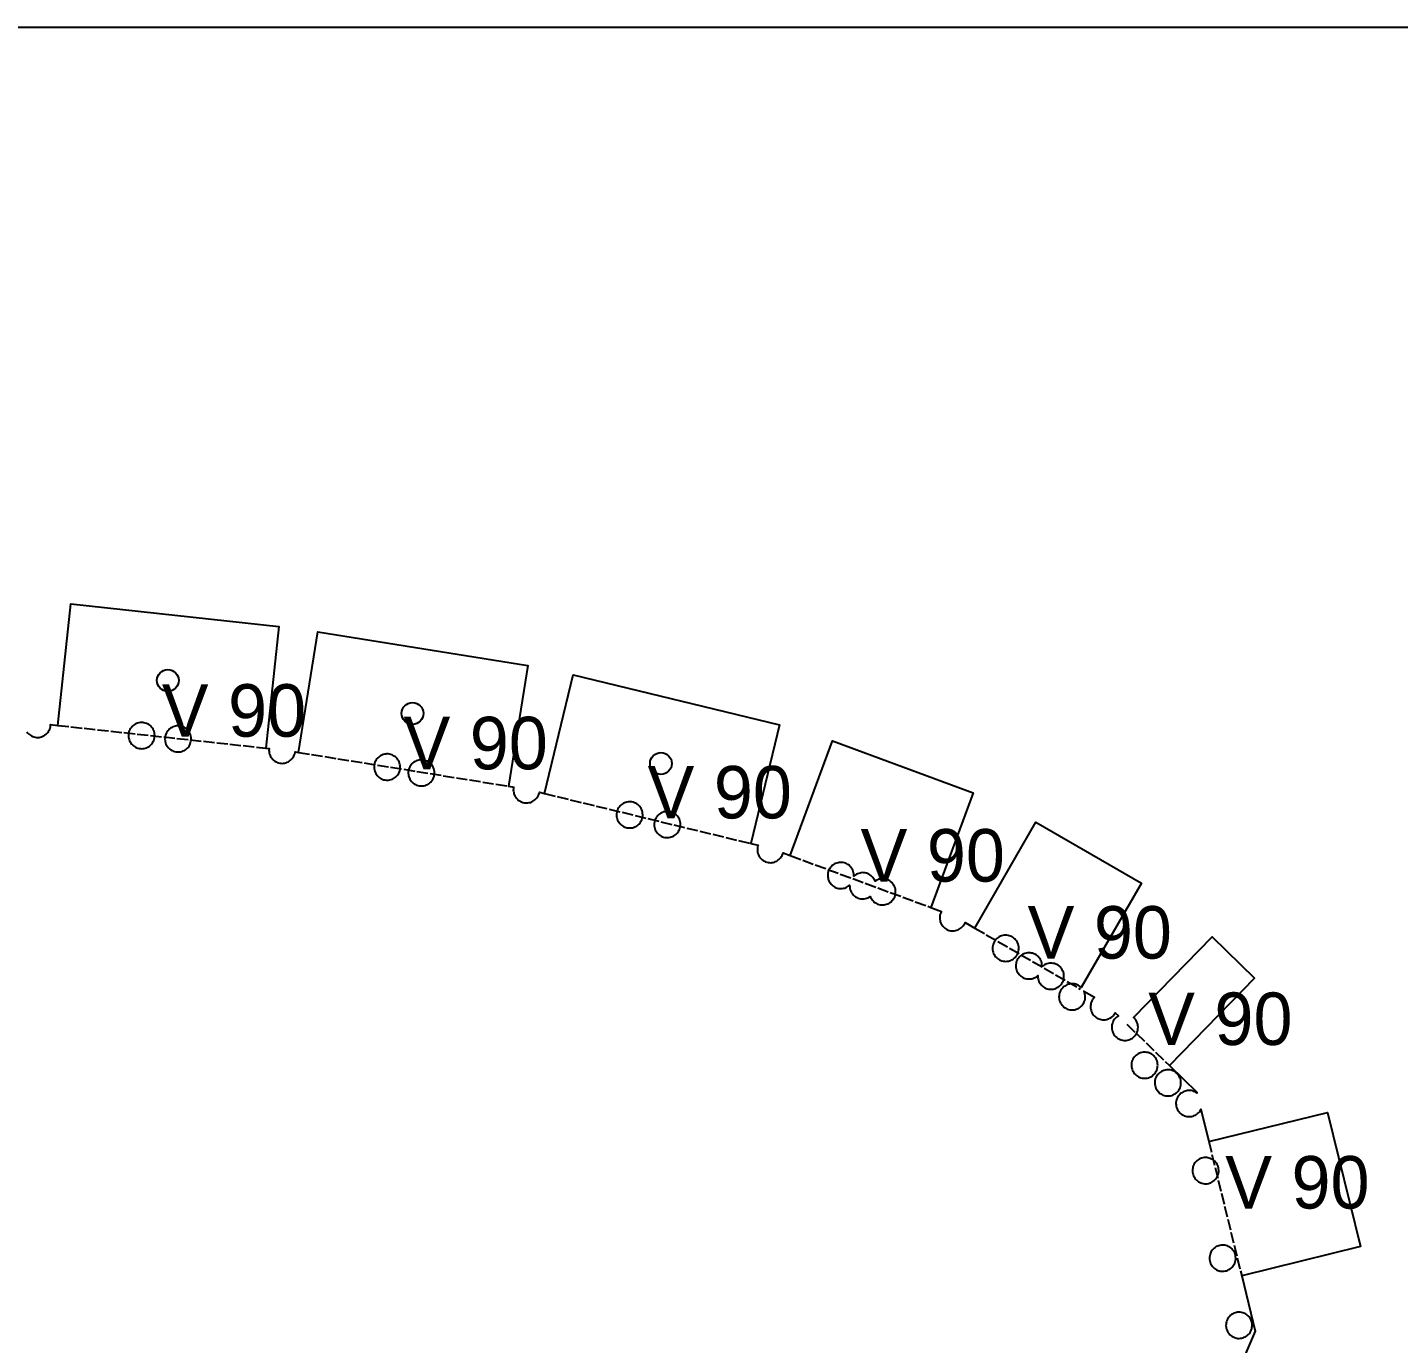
# Model space of a CAD drawing. Header units: millimetres. Extents: x 0 to 2438, y 0 to 1219.
# Drawn here: x 1235.4 to 1392.2, y 1068.5 to 1219 of the extents above; entities that cross this region are included whole.
import ezdxf

# ---------------------------------------------------------------- set-up
doc = ezdxf.new("R2010")
doc.units = ezdxf.units.MM
doc.linetypes.add('DASHED', pattern=[1.524, 1.27, -0.254])
for name, color, linetype in [('CUT', 7, 'CONTINUOUS'), ('ETCH', 8, 'CONTINUOUS'), ('HOLE', 6, 'CONTINUOUS'), ('VALLEY', 1, 'DASHED')]:
    doc.layers.add(name, color=color, linetype=linetype)

msp = doc.modelspace()

# ---------------------------------------------------------------- linework, layer by layer
at = {"layer": 'CUT'}
msp.add_lwpolyline([(1235.35, 1138.45), (1235.44, 1138.34), (1235.54, 1138.23), (1235.65, 1138.13), (1235.77, 1138.05), (1235.89, 1137.97), (1236.03, 1137.91), (1236.17, 1137.86), (1236.31, 1137.83), (1236.46, 1137.81), (1236.6, 1137.81), (1236.75, 1137.81), (1236.89, 1137.84), (1237.04, 1137.88), (1237.17, 1137.93), (1237.31, 1137.99), (1237.43, 1138.07), (1237.55, 1138.16), (1237.66, 1138.26), (1237.75, 1138.37), (1237.84, 1138.49), (1237.91, 1138.62), (1237.98, 1138.75), (1238.02, 1138.89), (1238.06, 1139.03), (1238.08, 1139.18), (1238.08, 1139.27), (1238.89, 1139.18), (1240.4, 1153.07), (1264.19, 1150.48), (1262.68, 1136.59), (1263.07, 1136.55), (1263.06, 1136.47), (1263.05, 1136.32), (1263.06, 1136.18), (1263.08, 1136.03), (1263.12, 1135.89), (1263.17, 1135.75), (1263.24, 1135.62), (1263.31, 1135.49), (1263.4, 1135.38), (1263.5, 1135.27), (1263.62, 1135.17), (1263.73, 1135.08), (1263.86, 1135.01), (1264, 1134.95), (1264.14, 1134.9), (1264.28, 1134.87), (1264.42, 1134.85), (1264.57, 1134.84), (1264.72, 1134.85), (1264.86, 1134.88), (1265.01, 1134.91), (1265.14, 1134.97), (1265.28, 1135.03), (1265.4, 1135.11), (1265.52, 1135.2), (1265.63, 1135.3), (1265.72, 1135.41), (1265.81, 1135.53), (1265.88, 1135.65), (1265.94, 1135.79), (1265.99, 1135.93), (1266.03, 1136.07), (1266.04, 1136.15), (1266.42, 1136.09), (1268.64, 1149.89), (1292.66, 1146.02), (1290.45, 1132.23), (1291.03, 1132.13), (1291.02, 1132.09), (1291, 1131.94), (1290.99, 1131.79), (1291, 1131.65), (1291.03, 1131.5), (1291.06, 1131.36), (1291.12, 1131.22), (1291.18, 1131.09), (1291.26, 1130.96), (1291.35, 1130.85), (1291.45, 1130.74), (1291.56, 1130.64), (1291.68, 1130.55), (1291.8, 1130.48), (1291.94, 1130.42), (1292.08, 1130.37), (1292.22, 1130.34), (1292.37, 1130.32), (1292.51, 1130.31), (1292.66, 1130.32), (1292.81, 1130.35), (1292.95, 1130.38), (1293.09, 1130.44), (1293.22, 1130.5), (1293.34, 1130.58), (1293.46, 1130.67), (1293.57, 1130.77), (1293.67, 1130.88), (1293.75, 1131), (1293.83, 1131.12), (1293.89, 1131.26), (1293.93, 1131.4), (1293.97, 1131.54), (1294.54, 1131.4), (1297.84, 1144.98), (1321.44, 1139.25), (1318.14, 1125.67), (1318.98, 1125.47), (1318.96, 1125.4), (1318.92, 1125.25), (1318.9, 1125.11), (1318.9, 1124.96), (1318.91, 1124.81), (1318.93, 1124.67), (1318.97, 1124.53), (1319.02, 1124.39), (1319.08, 1124.26), (1319.16, 1124.13), (1319.25, 1124.01), (1319.35, 1123.91), (1319.46, 1123.81), (1319.58, 1123.72), (1319.71, 1123.65), (1319.84, 1123.59), (1319.98, 1123.54), (1320.13, 1123.51), (1320.27, 1123.49), (1320.42, 1123.48), (1320.57, 1123.49), (1320.71, 1123.51), (1320.85, 1123.55), (1320.99, 1123.6), (1321.12, 1123.67), (1321.25, 1123.75), (1321.37, 1123.83), (1321.47, 1123.94), (1321.57, 1124.05), (1321.66, 1124.17), (1321.73, 1124.29), (1321.79, 1124.43), (1321.84, 1124.57), (1321.85, 1124.59), (1322.66, 1124.29), (1327.49, 1137.4), (1343.58, 1131.46), (1338.75, 1118.36), (1339.95, 1117.91), (1339.92, 1117.87), (1339.86, 1117.73), (1339.81, 1117.59), (1339.78, 1117.45), (1339.76, 1117.3), (1339.75, 1117.16), (1339.76, 1117.01), (1339.79, 1116.87), (1339.82, 1116.72), (1339.88, 1116.58), (1339.94, 1116.45), (1340.02, 1116.33), (1340.11, 1116.21), (1340.21, 1116.1), (1340.32, 1116.01), (1340.44, 1115.92), (1340.57, 1115.85), (1340.7, 1115.78), (1340.84, 1115.74), (1340.98, 1115.7), (1341.13, 1115.68), (1341.28, 1115.68), (1341.42, 1115.69), (1341.57, 1115.71), (1341.71, 1115.75), (1341.85, 1115.8), (1341.98, 1115.87), (1342.1, 1115.94), (1342.22, 1116.03), (1342.33, 1116.13), (1342.43, 1116.24), (1342.51, 1116.36), (1342.59, 1116.49), (1342.65, 1116.62), (1342.65, 1116.64), (1343.76, 1116), (1350.75, 1128.1), (1362.82, 1121.13), (1355.94, 1109.21), (1355.94, 1109.21), (1355.83, 1109.31), (1355.71, 1109.39), (1355.58, 1109.47), (1355.45, 1109.53), (1355.31, 1109.58), (1355.16, 1109.61), (1355.02, 1109.63), (1354.87, 1109.64), (1354.72, 1109.63), (1354.58, 1109.6), (1354.44, 1109.57), (1354.3, 1109.51), (1354.17, 1109.45), (1354.04, 1109.37), (1353.92, 1109.28), (1353.82, 1109.18), (1353.72, 1109.07), (1353.63, 1108.95), (1353.56, 1108.82), (1353.5, 1108.69), (1353.45, 1108.55), (1353.42, 1108.41), (1353.4, 1108.26), (1353.39, 1108.12), (1353.4, 1107.97), (1353.42, 1107.82), (1353.46, 1107.68), (1353.51, 1107.54), (1353.58, 1107.41), (1353.66, 1107.29), (1353.74, 1107.17), (1353.85, 1107.06), (1353.96, 1106.96), (1354.08, 1106.88), (1354.2, 1106.8), (1354.34, 1106.74), (1354.48, 1106.69), (1354.62, 1106.66), (1354.76, 1106.64), (1354.91, 1106.64), (1355.06, 1106.65), (1355.2, 1106.67), (1355.35, 1106.71), (1355.48, 1106.76), (1355.62, 1106.82), (1355.74, 1106.9), (1355.86, 1106.99), (1355.97, 1107.09), (1356.06, 1107.2), (1356.15, 1107.32), (1356.22, 1107.45), (1356.28, 1107.58), (1356.33, 1107.72), (1356.37, 1107.86), (1356.39, 1108.01), (1356.39, 1108.16), (1356.38, 1108.3), (1356.36, 1108.45), (1356.32, 1108.59), (1356.27, 1108.73), (1356.24, 1108.79), (1357.45, 1108.09), (1357.42, 1108.06), (1357.32, 1107.95), (1357.24, 1107.83), (1357.16, 1107.7), (1357.1, 1107.57), (1357.05, 1107.43), (1357.02, 1107.28), (1357, 1107.14), (1357, 1106.99), (1357, 1106.85), (1357.03, 1106.7), (1357.07, 1106.56), (1357.12, 1106.42), (1357.18, 1106.29), (1357.26, 1106.16), (1357.35, 1106.05), (1357.45, 1105.94), (1357.56, 1105.84), (1357.68, 1105.75), (1357.81, 1105.68), (1357.94, 1105.62), (1358.08, 1105.57), (1358.22, 1105.54), (1358.37, 1105.52), (1358.52, 1105.51), (1358.66, 1105.52), (1358.81, 1105.55), (1358.95, 1105.58), (1359.09, 1105.64), (1359.22, 1105.7), (1359.35, 1105.78), (1359.46, 1105.87), (1359.57, 1105.97), (1359.67, 1106.08), (1359.75, 1106.2), (1359.82, 1106.3), (1360.18, 1105.95), (1360.07, 1105.88), (1359.96, 1105.8), (1359.85, 1105.7), (1359.75, 1105.58), (1359.67, 1105.47), (1359.59, 1105.34), (1359.53, 1105.2), (1359.48, 1105.06), (1359.45, 1104.92), (1359.43, 1104.78), (1359.43, 1104.63), (1359.43, 1104.48), (1359.46, 1104.34), (1359.5, 1104.19), (1359.55, 1104.06), (1359.61, 1103.92), (1359.69, 1103.8), (1359.78, 1103.68), (1359.88, 1103.57), (1359.99, 1103.48), (1360.11, 1103.39), (1360.24, 1103.32), (1360.37, 1103.26), (1360.51, 1103.21), (1360.65, 1103.17), (1360.8, 1103.15), (1360.95, 1103.15), (1361.09, 1103.16), (1361.24, 1103.18), (1361.38, 1103.22), (1361.52, 1103.27), (1361.65, 1103.34), (1361.78, 1103.41), (1361.89, 1103.5), (1362, 1103.6), (1362.1, 1103.71), (1362.18, 1103.83), (1362.26, 1103.96), (1362.32, 1104.09), (1362.37, 1104.23), (1362.4, 1104.38), (1362.42, 1104.52), (1362.43, 1104.67), (1362.42, 1104.82), (1362.39, 1104.96), (1362.35, 1105.1), (1362.3, 1105.24), (1362.24, 1105.37), (1362.16, 1105.5), (1362.07, 1105.62), (1361.97, 1105.72), (1361.92, 1105.77), (1370.9, 1115.01), (1375.76, 1110.29), (1366.02, 1100.27), (1369.14, 1097.24), (1369.16, 1097.14), (1369.09, 1097.2), (1368.96, 1097.27), (1368.82, 1097.33), (1368.68, 1097.38), (1368.54, 1097.41), (1368.4, 1097.43), (1368.25, 1097.44), (1368.1, 1097.43), (1367.96, 1097.4), (1367.81, 1097.37), (1367.68, 1097.31), (1367.54, 1097.25), (1367.42, 1097.17), (1367.3, 1097.08), (1367.19, 1096.98), (1367.1, 1096.87), (1367.01, 1096.75), (1366.94, 1096.63), (1366.88, 1096.49), (1366.83, 1096.35), (1366.79, 1096.21), (1366.77, 1096.06), (1366.77, 1095.92), (1366.78, 1095.77), (1366.8, 1095.62), (1366.84, 1095.48), (1366.89, 1095.34), (1366.96, 1095.21), (1367.03, 1095.09), (1367.12, 1094.97), (1367.22, 1094.86), (1367.33, 1094.76), (1367.45, 1094.68), (1367.58, 1094.6), (1367.71, 1094.54), (1367.85, 1094.5), (1368, 1094.46), (1368.14, 1094.44), (1368.29, 1094.44), (1368.44, 1094.45), (1368.58, 1094.47), (1368.72, 1094.51), (1368.86, 1094.56), (1368.99, 1094.62), (1369.12, 1094.7), (1369.24, 1094.79), (1369.34, 1094.89), (1369.44, 1095), (1369.53, 1095.12), (1369.6, 1095.25), (1369.62, 1095.28), (1370.52, 1091.6), (1384.09, 1094.93), (1387.85, 1079.58), (1374.28, 1076.25), (1375.84, 1069.91), (1373.69, 1064.91)], dxfattribs=at)
for points in [[(1249.2, 1136.7), (1249.33, 1136.78), (1249.45, 1136.87), (1249.55, 1136.97), (1249.65, 1137.08), (1249.74, 1137.2), (1249.81, 1137.32), (1249.87, 1137.46), (1249.92, 1137.6), (1249.95, 1137.74), (1249.97, 1137.89), (1249.98, 1138.03), (1249.97, 1138.18), (1249.95, 1138.33), (1249.91, 1138.47), (1249.86, 1138.61), (1249.79, 1138.74), (1249.71, 1138.86), (1249.63, 1138.98), (1249.53, 1139.09), (1249.41, 1139.19), (1249.3, 1139.27), (1249.17, 1139.35), (1249.03, 1139.41), (1248.89, 1139.45), (1248.75, 1139.49), (1248.61, 1139.51), (1248.46, 1139.51), (1248.31, 1139.5), (1248.17, 1139.48), (1248.02, 1139.44), (1247.89, 1139.39), (1247.75, 1139.33), (1247.63, 1139.25), (1247.51, 1139.16), (1247.4, 1139.06), (1247.31, 1138.95), (1247.22, 1138.83), (1247.15, 1138.7), (1247.09, 1138.57), (1247.04, 1138.43), (1247, 1138.28), (1246.98, 1138.14), (1246.98, 1137.99), (1246.99, 1137.84), (1247.01, 1137.7), (1247.05, 1137.56), (1247.1, 1137.42), (1247.17, 1137.29), (1247.24, 1137.16), (1247.33, 1137.04), (1247.43, 1136.94), (1247.54, 1136.84), (1247.66, 1136.75), (1247.79, 1136.68), (1247.92, 1136.62), (1248.06, 1136.57), (1248.21, 1136.54), (1248.35, 1136.52), (1248.5, 1136.51), (1248.65, 1136.52), (1248.79, 1136.55), (1248.93, 1136.58), (1249.07, 1136.63), (1249.2, 1136.7)], [(1253.83, 1136.7), (1253.91, 1136.82), (1253.99, 1136.95), (1254.05, 1137.08), (1254.09, 1137.22), (1254.13, 1137.36), (1254.15, 1137.51), (1254.15, 1137.66), (1254.14, 1137.8), (1254.12, 1137.95), (1254.08, 1138.09), (1254.03, 1138.23), (1253.97, 1138.36), (1253.89, 1138.49), (1253.8, 1138.6), (1253.7, 1138.71), (1253.59, 1138.81), (1253.47, 1138.89), (1253.34, 1138.97), (1253.21, 1139.03), (1253.07, 1139.08), (1252.92, 1139.11), (1252.78, 1139.13), (1252.63, 1139.14), (1252.48, 1139.13), (1252.34, 1139.1), (1252.2, 1139.07), (1252.06, 1139.01), (1251.93, 1138.95), (1251.8, 1138.87), (1251.68, 1138.78), (1251.58, 1138.68), (1251.48, 1138.57), (1251.39, 1138.45), (1251.32, 1138.32), (1251.26, 1138.19), (1251.21, 1138.05), (1251.18, 1137.91), (1251.16, 1137.76), (1251.15, 1137.62), (1251.16, 1137.47), (1251.19, 1137.32), (1251.22, 1137.18), (1251.27, 1137.04), (1251.34, 1136.91), (1251.42, 1136.79), (1251.51, 1136.67), (1251.61, 1136.56), (1251.72, 1136.46), (1251.84, 1136.38), (1251.96, 1136.3), (1252.1, 1136.24), (1252.24, 1136.19), (1252.38, 1136.16), (1252.53, 1136.14), (1252.67, 1136.14), (1252.82, 1136.15), (1252.97, 1136.17), (1253.11, 1136.21), (1253.25, 1136.26), (1253.38, 1136.32), (1253.5, 1136.4), (1253.62, 1136.49), (1253.73, 1136.59), (1253.83, 1136.7)], [(1277.53, 1133.26), (1277.64, 1133.36), (1277.74, 1133.48), (1277.82, 1133.59), (1277.9, 1133.72), (1277.96, 1133.86), (1278.01, 1134), (1278.04, 1134.14), (1278.06, 1134.28), (1278.06, 1134.43), (1278.05, 1134.58), (1278.03, 1134.72), (1277.99, 1134.87), (1277.94, 1135), (1277.88, 1135.14), (1277.8, 1135.26), (1277.71, 1135.38), (1277.61, 1135.49), (1277.5, 1135.58), (1277.38, 1135.67), (1277.25, 1135.74), (1277.12, 1135.8), (1276.98, 1135.85), (1276.84, 1135.89), (1276.69, 1135.91), (1276.54, 1135.91), (1276.4, 1135.9), (1276.25, 1135.88), (1276.11, 1135.84), (1275.97, 1135.79), (1275.84, 1135.72), (1275.71, 1135.65), (1275.6, 1135.56), (1275.49, 1135.46), (1275.39, 1135.35), (1275.31, 1135.23), (1275.23, 1135.1), (1275.17, 1134.97), (1275.12, 1134.83), (1275.09, 1134.68), (1275.07, 1134.54), (1275.06, 1134.39), (1275.07, 1134.24), (1275.1, 1134.1), (1275.14, 1133.96), (1275.19, 1133.82), (1275.25, 1133.69), (1275.33, 1133.56), (1275.42, 1133.44), (1275.52, 1133.34), (1275.63, 1133.24), (1275.75, 1133.15), (1275.88, 1133.08), (1276.01, 1133.02), (1276.15, 1132.97), (1276.29, 1132.94), (1276.44, 1132.92), (1276.59, 1132.91), (1276.73, 1132.92), (1276.88, 1132.94), (1277.02, 1132.98), (1277.16, 1133.03), (1277.29, 1133.1), (1277.41, 1133.18), (1277.53, 1133.26)], [(1281.87, 1133.19), (1281.92, 1133.33), (1281.95, 1133.47), (1281.97, 1133.62), (1281.98, 1133.77), (1281.97, 1133.91), (1281.95, 1134.06), (1281.91, 1134.2), (1281.86, 1134.34), (1281.79, 1134.47), (1281.72, 1134.6), (1281.63, 1134.71), (1281.53, 1134.82), (1281.41, 1134.92), (1281.3, 1135), (1281.17, 1135.08), (1281.03, 1135.14), (1280.89, 1135.19), (1280.75, 1135.22), (1280.61, 1135.24), (1280.46, 1135.25), (1280.31, 1135.24), (1280.17, 1135.21), (1280.02, 1135.18), (1279.89, 1135.12), (1279.75, 1135.06), (1279.63, 1134.98), (1279.51, 1134.89), (1279.4, 1134.79), (1279.31, 1134.68), (1279.22, 1134.56), (1279.15, 1134.43), (1279.09, 1134.3), (1279.04, 1134.16), (1279, 1134.02), (1278.98, 1133.87), (1278.98, 1133.73), (1278.99, 1133.58), (1279.01, 1133.43), (1279.05, 1133.29), (1279.1, 1133.15), (1279.17, 1133.02), (1279.24, 1132.9), (1279.33, 1132.78), (1279.43, 1132.67), (1279.54, 1132.57), (1279.66, 1132.49), (1279.79, 1132.41), (1279.92, 1132.35), (1280.06, 1132.3), (1280.21, 1132.27), (1280.35, 1132.25), (1280.5, 1132.25), (1280.65, 1132.26), (1280.79, 1132.28), (1280.93, 1132.32), (1281.07, 1132.37), (1281.21, 1132.43), (1281.33, 1132.51), (1281.45, 1132.6), (1281.55, 1132.7), (1281.65, 1132.81), (1281.74, 1132.93), (1281.81, 1133.06), (1281.87, 1133.19)], [(1305.55, 1128.13), (1305.62, 1128.26), (1305.69, 1128.39), (1305.73, 1128.53), (1305.77, 1128.68), (1305.79, 1128.82), (1305.79, 1128.97), (1305.78, 1129.12), (1305.76, 1129.26), (1305.72, 1129.4), (1305.67, 1129.54), (1305.61, 1129.67), (1305.53, 1129.8), (1305.44, 1129.92), (1305.34, 1130.02), (1305.23, 1130.12), (1305.11, 1130.21), (1304.98, 1130.28), (1304.85, 1130.34), (1304.71, 1130.39), (1304.56, 1130.42), (1304.42, 1130.44), (1304.27, 1130.45), (1304.12, 1130.44), (1303.98, 1130.41), (1303.84, 1130.38), (1303.7, 1130.33), (1303.57, 1130.26), (1303.44, 1130.18), (1303.32, 1130.09), (1303.22, 1129.99), (1303.12, 1129.88), (1303.03, 1129.76), (1302.96, 1129.64), (1302.9, 1129.5), (1302.85, 1129.36), (1302.82, 1129.22), (1302.8, 1129.07), (1302.79, 1128.93), (1302.8, 1128.78), (1302.83, 1128.63), (1302.86, 1128.49), (1302.91, 1128.35), (1302.98, 1128.22), (1303.06, 1128.1), (1303.15, 1127.98), (1303.25, 1127.87), (1303.36, 1127.78), (1303.48, 1127.69), (1303.6, 1127.62), (1303.74, 1127.55), (1303.88, 1127.51), (1304.02, 1127.47), (1304.17, 1127.45), (1304.31, 1127.45), (1304.46, 1127.46), (1304.61, 1127.48), (1304.75, 1127.52), (1304.89, 1127.57), (1305.02, 1127.63), (1305.14, 1127.71), (1305.26, 1127.8), (1305.37, 1127.9), (1305.46, 1128.01), (1305.55, 1128.13)], [(1310.09, 1127.72), (1310.1, 1127.87), (1310.09, 1128.01), (1310.07, 1128.16), (1310.03, 1128.3), (1309.98, 1128.44), (1309.91, 1128.57), (1309.83, 1128.7), (1309.75, 1128.81), (1309.64, 1128.92), (1309.53, 1129.02), (1309.41, 1129.11), (1309.29, 1129.18), (1309.15, 1129.24), (1309.01, 1129.29), (1308.87, 1129.32), (1308.73, 1129.34), (1308.58, 1129.35), (1308.43, 1129.34), (1308.29, 1129.31), (1308.14, 1129.28), (1308.01, 1129.22), (1307.87, 1129.16), (1307.75, 1129.08), (1307.63, 1128.99), (1307.52, 1128.89), (1307.43, 1128.78), (1307.34, 1128.66), (1307.27, 1128.54), (1307.21, 1128.4), (1307.16, 1128.26), (1307.12, 1128.12), (1307.1, 1127.97), (1307.1, 1127.83), (1307.11, 1127.68), (1307.13, 1127.53), (1307.17, 1127.39), (1307.22, 1127.25), (1307.29, 1127.12), (1307.36, 1127), (1307.45, 1126.88), (1307.55, 1126.77), (1307.66, 1126.67), (1307.78, 1126.59), (1307.91, 1126.51), (1308.04, 1126.45), (1308.18, 1126.41), (1308.33, 1126.37), (1308.47, 1126.35), (1308.62, 1126.35), (1308.77, 1126.36), (1308.91, 1126.38), (1309.05, 1126.42), (1309.19, 1126.47), (1309.32, 1126.53), (1309.45, 1126.61), (1309.57, 1126.7), (1309.67, 1126.8), (1309.77, 1126.91), (1309.86, 1127.03), (1309.93, 1127.16), (1309.99, 1127.29), (1310.04, 1127.43), (1310.07, 1127.57), (1310.09, 1127.72)], [(1333.76, 1121.54), (1333.63, 1121.59), (1333.48, 1121.62), (1333.34, 1121.64), (1333.19, 1121.65), (1333.04, 1121.64), (1332.9, 1121.61), (1332.75, 1121.58), (1332.62, 1121.52), (1332.48, 1121.46), (1332.36, 1121.38), (1332.35, 1121.37), (1332.33, 1121.43), (1332.26, 1121.56), (1332.19, 1121.69), (1332.1, 1121.8), (1332, 1121.91), (1331.89, 1122.01), (1331.77, 1122.09), (1331.64, 1122.17), (1331.51, 1122.23), (1331.37, 1122.28), (1331.22, 1122.31), (1331.08, 1122.33), (1330.93, 1122.34), (1330.78, 1122.33), (1330.64, 1122.3), (1330.5, 1122.26), (1330.36, 1122.21), (1330.23, 1122.15), (1330.1, 1122.07), (1329.98, 1121.98), (1329.94, 1121.94), (1329.94, 1122.03), (1329.93, 1122.18), (1329.91, 1122.33), (1329.87, 1122.47), (1329.82, 1122.61), (1329.76, 1122.74), (1329.68, 1122.86), (1329.59, 1122.98), (1329.49, 1123.09), (1329.38, 1123.19), (1329.26, 1123.27), (1329.13, 1123.35), (1329, 1123.41), (1328.86, 1123.45), (1328.71, 1123.49), (1328.57, 1123.51), (1328.42, 1123.51), (1328.27, 1123.5), (1328.13, 1123.48), (1327.99, 1123.44), (1327.85, 1123.39), (1327.72, 1123.33), (1327.59, 1123.25), (1327.47, 1123.16), (1327.37, 1123.06), (1327.27, 1122.95), (1327.18, 1122.83), (1327.11, 1122.7), (1327.05, 1122.57), (1327, 1122.43), (1326.97, 1122.28), (1326.95, 1122.14), (1326.94, 1121.99), (1326.95, 1121.84), (1326.98, 1121.7), (1327.01, 1121.56), (1327.06, 1121.42), (1327.13, 1121.29), (1327.21, 1121.16), (1327.3, 1121.04), (1327.4, 1120.94), (1327.51, 1120.84), (1327.63, 1120.75), (1327.75, 1120.68), (1327.89, 1120.62), (1328.03, 1120.57), (1328.17, 1120.54), (1328.32, 1120.52), (1328.46, 1120.51), (1328.61, 1120.52), (1328.76, 1120.55), (1328.9, 1120.58), (1329.04, 1120.63), (1329.17, 1120.7), (1329.29, 1120.78), (1329.41, 1120.87), (1329.45, 1120.91), (1329.45, 1120.81), (1329.46, 1120.67), (1329.48, 1120.52), (1329.52, 1120.38), (1329.57, 1120.24), (1329.64, 1120.11), (1329.72, 1119.98), (1329.8, 1119.87), (1329.9, 1119.76), (1330.02, 1119.66), (1330.13, 1119.58), (1330.26, 1119.5), (1330.4, 1119.44), (1330.54, 1119.39), (1330.68, 1119.36), (1330.82, 1119.34), (1330.97, 1119.34), (1331.12, 1119.34), (1331.26, 1119.37), (1331.41, 1119.41), (1331.54, 1119.46), (1331.68, 1119.52), (1331.8, 1119.6), (1331.81, 1119.61), (1331.83, 1119.55), (1331.9, 1119.42), (1331.97, 1119.3), (1332.06, 1119.18), (1332.16, 1119.07), (1332.27, 1118.97), (1332.39, 1118.89), (1332.52, 1118.81), (1332.65, 1118.75), (1332.79, 1118.71), (1332.94, 1118.67), (1333.08, 1118.65), (1333.23, 1118.65), (1333.38, 1118.66), (1333.52, 1118.68), (1333.67, 1118.72), (1333.8, 1118.77), (1333.94, 1118.83), (1334.06, 1118.91), (1334.18, 1119), (1334.28, 1119.1), (1334.38, 1119.21), (1334.47, 1119.33), (1334.54, 1119.46), (1334.6, 1119.59), (1334.65, 1119.73), (1334.68, 1119.87), (1334.7, 1120.02), (1334.71, 1120.17), (1334.7, 1120.31), (1334.68, 1120.46), (1334.64, 1120.6), (1334.59, 1120.74), (1334.52, 1120.87), (1334.45, 1121), (1334.36, 1121.11), (1334.26, 1121.22), (1334.14, 1121.32), (1334.03, 1121.41), (1333.9, 1121.48), (1333.76, 1121.54)], [(1348.76, 1114), (1348.72, 1114.15), (1348.67, 1114.29), (1348.6, 1114.42), (1348.52, 1114.54), (1348.43, 1114.66), (1348.33, 1114.77), (1348.22, 1114.86), (1348.1, 1114.95), (1347.98, 1115.02), (1347.84, 1115.09), (1347.7, 1115.13), (1347.56, 1115.17), (1347.41, 1115.19), (1347.27, 1115.19), (1347.12, 1115.18), (1346.98, 1115.16), (1346.83, 1115.12), (1346.7, 1115.07), (1346.56, 1115), (1346.44, 1114.93), (1346.32, 1114.84), (1346.21, 1114.74), (1346.12, 1114.63), (1346.03, 1114.51), (1345.96, 1114.38), (1345.89, 1114.25), (1345.85, 1114.11), (1345.81, 1113.96), (1345.79, 1113.82), (1345.79, 1113.67), (1345.8, 1113.52), (1345.82, 1113.38), (1345.86, 1113.24), (1345.91, 1113.1), (1345.98, 1112.97), (1346.05, 1112.84), (1346.14, 1112.72), (1346.24, 1112.62), (1346.35, 1112.52), (1346.47, 1112.43), (1346.6, 1112.36), (1346.73, 1112.3), (1346.87, 1112.25), (1347.02, 1112.22), (1347.16, 1112.2), (1347.31, 1112.19), (1347.46, 1112.2), (1347.6, 1112.22), (1347.74, 1112.26), (1347.88, 1112.31), (1348.01, 1112.38), (1348.14, 1112.46), (1348.26, 1112.55), (1348.36, 1112.65), (1348.46, 1112.76), (1348.55, 1112.88), (1348.62, 1113), (1348.68, 1113.14), (1348.73, 1113.28), (1348.76, 1113.42), (1348.78, 1113.57), (1348.79, 1113.71), (1348.78, 1113.86), (1348.76, 1114)], [(1352.59, 1111.99), (1352.44, 1112), (1352.29, 1111.99), (1352.15, 1111.97), (1352.01, 1111.93), (1351.87, 1111.88), (1351.74, 1111.81), (1351.61, 1111.73), (1351.49, 1111.65), (1351.45, 1111.6), (1351.45, 1111.7), (1351.44, 1111.84), (1351.42, 1111.99), (1351.38, 1112.13), (1351.33, 1112.27), (1351.27, 1112.4), (1351.19, 1112.53), (1351.1, 1112.64), (1351, 1112.75), (1350.89, 1112.85), (1350.77, 1112.93), (1350.64, 1113.01), (1350.51, 1113.07), (1350.37, 1113.12), (1350.22, 1113.15), (1350.08, 1113.17), (1349.93, 1113.18), (1349.78, 1113.17), (1349.64, 1113.14), (1349.5, 1113.11), (1349.36, 1113.05), (1349.23, 1112.99), (1349.1, 1112.91), (1348.98, 1112.82), (1348.88, 1112.72), (1348.78, 1112.61), (1348.69, 1112.49), (1348.62, 1112.36), (1348.56, 1112.23), (1348.51, 1112.09), (1348.48, 1111.95), (1348.46, 1111.8), (1348.45, 1111.66), (1348.46, 1111.51), (1348.49, 1111.36), (1348.52, 1111.22), (1348.57, 1111.08), (1348.64, 1110.95), (1348.72, 1110.83), (1348.81, 1110.71), (1348.91, 1110.6), (1349.02, 1110.5), (1349.14, 1110.42), (1349.26, 1110.34), (1349.4, 1110.28), (1349.54, 1110.23), (1349.68, 1110.2), (1349.83, 1110.18), (1349.97, 1110.18), (1350.12, 1110.19), (1350.27, 1110.21), (1350.41, 1110.25), (1350.55, 1110.3), (1350.68, 1110.36), (1350.8, 1110.44), (1350.92, 1110.53), (1350.96, 1110.57), (1350.96, 1110.48), (1350.97, 1110.33), (1350.99, 1110.19), (1351.03, 1110.04), (1351.08, 1109.91), (1351.15, 1109.77), (1351.23, 1109.65), (1351.31, 1109.53), (1351.42, 1109.42), (1351.53, 1109.33), (1351.65, 1109.24), (1351.77, 1109.17), (1351.91, 1109.11), (1352.05, 1109.06), (1352.19, 1109.02), (1352.33, 1109), (1352.48, 1109), (1352.63, 1109.01), (1352.77, 1109.03), (1352.92, 1109.07), (1353.05, 1109.12), (1353.19, 1109.19), (1353.31, 1109.26), (1353.43, 1109.35), (1353.54, 1109.45), (1353.63, 1109.56), (1353.72, 1109.68), (1353.79, 1109.81), (1353.85, 1109.94), (1353.9, 1110.08), (1353.94, 1110.23), (1353.96, 1110.37), (1353.96, 1110.52), (1353.95, 1110.67), (1353.93, 1110.81), (1353.89, 1110.95), (1353.84, 1111.09), (1353.77, 1111.22), (1353.7, 1111.35), (1353.61, 1111.47), (1353.51, 1111.57), (1353.4, 1111.67), (1353.28, 1111.76), (1353.15, 1111.83), (1353.02, 1111.89), (1352.88, 1111.94), (1352.73, 1111.97), (1352.59, 1111.99)], [(1364.68, 1100.34), (1364.67, 1100.48), (1364.64, 1100.63), (1364.6, 1100.77), (1364.55, 1100.91), (1364.49, 1101.04), (1364.41, 1101.17), (1364.32, 1101.28), (1364.22, 1101.39), (1364.11, 1101.49), (1363.99, 1101.57), (1363.86, 1101.65), (1363.73, 1101.71), (1363.59, 1101.76), (1363.45, 1101.79), (1363.3, 1101.81), (1363.15, 1101.82), (1363.01, 1101.81), (1362.86, 1101.78), (1362.72, 1101.74), (1362.58, 1101.69), (1362.45, 1101.63), (1362.32, 1101.55), (1362.21, 1101.46), (1362.1, 1101.36), (1362, 1101.25), (1361.92, 1101.13), (1361.84, 1101), (1361.78, 1100.87), (1361.73, 1100.73), (1361.7, 1100.59), (1361.68, 1100.44), (1361.68, 1100.29), (1361.68, 1100.15), (1361.71, 1100), (1361.75, 1099.86), (1361.8, 1099.72), (1361.86, 1099.59), (1361.94, 1099.46), (1362.03, 1099.35), (1362.13, 1099.24), (1362.24, 1099.14), (1362.36, 1099.06), (1362.49, 1098.98), (1362.62, 1098.92), (1362.76, 1098.87), (1362.9, 1098.84), (1363.05, 1098.82), (1363.2, 1098.82), (1363.34, 1098.82), (1363.49, 1098.85), (1363.63, 1098.89), (1363.77, 1098.94), (1363.9, 1099), (1364.03, 1099.08), (1364.14, 1099.17), (1364.25, 1099.27), (1364.35, 1099.38), (1364.43, 1099.5), (1364.51, 1099.63), (1364.57, 1099.76), (1364.62, 1099.9), (1364.65, 1100.04), (1364.67, 1100.19), (1364.68, 1100.34)], [(1366.99, 1099.27), (1366.89, 1099.38), (1366.77, 1099.47), (1366.66, 1099.56), (1366.53, 1099.63), (1366.39, 1099.69), (1366.25, 1099.74), (1366.11, 1099.78), (1365.97, 1099.79), (1365.82, 1099.8), (1365.67, 1099.79), (1365.53, 1099.77), (1365.38, 1099.73), (1365.25, 1099.68), (1365.11, 1099.61), (1364.99, 1099.54), (1364.87, 1099.45), (1364.76, 1099.35), (1364.67, 1099.24), (1364.58, 1099.12), (1364.51, 1098.99), (1364.45, 1098.85), (1364.4, 1098.72), (1364.36, 1098.57), (1364.34, 1098.43), (1364.34, 1098.28), (1364.35, 1098.13), (1364.37, 1097.99), (1364.41, 1097.84), (1364.46, 1097.71), (1364.53, 1097.57), (1364.6, 1097.45), (1364.69, 1097.33), (1364.79, 1097.22), (1364.9, 1097.13), (1365.02, 1097.04), (1365.15, 1096.97), (1365.28, 1096.91), (1365.42, 1096.86), (1365.57, 1096.82), (1365.71, 1096.81), (1365.86, 1096.8), (1366.01, 1096.81), (1366.15, 1096.83), (1366.29, 1096.87), (1366.43, 1096.92), (1366.56, 1096.99), (1366.69, 1097.06), (1366.81, 1097.15), (1366.91, 1097.25), (1367.01, 1097.36), (1367.1, 1097.48), (1367.17, 1097.61), (1367.23, 1097.75), (1367.28, 1097.88), (1367.31, 1098.03), (1367.33, 1098.17), (1367.34, 1098.32), (1367.33, 1098.47), (1367.31, 1098.61), (1367.27, 1098.76), (1367.22, 1098.89), (1367.15, 1099.03), (1367.07, 1099.15), (1366.99, 1099.27)], [(1371.46, 1088.99), (1371.39, 1089.11), (1371.3, 1089.23), (1371.2, 1089.34), (1371.09, 1089.43), (1370.97, 1089.52), (1370.84, 1089.59), (1370.71, 1089.65), (1370.57, 1089.7), (1370.42, 1089.74), (1370.28, 1089.76), (1370.13, 1089.76), (1369.98, 1089.75), (1369.84, 1089.73), (1369.7, 1089.69), (1369.56, 1089.64), (1369.43, 1089.57), (1369.3, 1089.5), (1369.18, 1089.41), (1369.08, 1089.31), (1368.98, 1089.2), (1368.89, 1089.08), (1368.82, 1088.95), (1368.76, 1088.82), (1368.71, 1088.68), (1368.68, 1088.53), (1368.66, 1088.39), (1368.65, 1088.24), (1368.66, 1088.09), (1368.69, 1087.95), (1368.72, 1087.81), (1368.77, 1087.67), (1368.84, 1087.54), (1368.92, 1087.41), (1369.01, 1087.29), (1369.11, 1087.19), (1369.22, 1087.09), (1369.34, 1087), (1369.46, 1086.93), (1369.6, 1086.87), (1369.74, 1086.82), (1369.88, 1086.79), (1370.03, 1086.77), (1370.17, 1086.76), (1370.32, 1086.77), (1370.47, 1086.79), (1370.61, 1086.83), (1370.75, 1086.88), (1370.88, 1086.95), (1371, 1087.03), (1371.12, 1087.12), (1371.23, 1087.22), (1371.32, 1087.33), (1371.41, 1087.45), (1371.48, 1087.57), (1371.55, 1087.71), (1371.59, 1087.85), (1371.63, 1087.99), (1371.65, 1088.14), (1371.65, 1088.28), (1371.64, 1088.43), (1371.62, 1088.57), (1371.58, 1088.72), (1371.53, 1088.85), (1371.46, 1088.99)], [(1370.77, 1078.94), (1370.71, 1078.81), (1370.66, 1078.67), (1370.63, 1078.53), (1370.61, 1078.38), (1370.6, 1078.23), (1370.61, 1078.09), (1370.64, 1077.94), (1370.67, 1077.8), (1370.72, 1077.66), (1370.79, 1077.53), (1370.87, 1077.4), (1370.96, 1077.29), (1371.06, 1077.18), (1371.17, 1077.08), (1371.29, 1077), (1371.41, 1076.92), (1371.55, 1076.86), (1371.69, 1076.81), (1371.83, 1076.78), (1371.98, 1076.76), (1372.12, 1076.75), (1372.27, 1076.76), (1372.42, 1076.79), (1372.56, 1076.82), (1372.7, 1076.88), (1372.83, 1076.94), (1372.95, 1077.02), (1373.07, 1077.11), (1373.18, 1077.21), (1373.27, 1077.32), (1373.36, 1077.44), (1373.43, 1077.57), (1373.5, 1077.7), (1373.54, 1077.84), (1373.58, 1077.98), (1373.6, 1078.13), (1373.6, 1078.27), (1373.59, 1078.42), (1373.57, 1078.57), (1373.53, 1078.71), (1373.48, 1078.85), (1373.42, 1078.98), (1373.34, 1079.1), (1373.25, 1079.22), (1373.15, 1079.33), (1373.04, 1079.43), (1372.92, 1079.51), (1372.79, 1079.59), (1372.66, 1079.65), (1372.52, 1079.7), (1372.37, 1079.73), (1372.23, 1079.75), (1372.08, 1079.75), (1371.93, 1079.74), (1371.79, 1079.72), (1371.65, 1079.68), (1371.51, 1079.63), (1371.38, 1079.57), (1371.25, 1079.49), (1371.13, 1079.4), (1371.03, 1079.3), (1370.93, 1079.19), (1370.84, 1079.07), (1370.77, 1078.94)], [(1372.73, 1071.39), (1372.65, 1071.27), (1372.59, 1071.13), (1372.54, 1070.99), (1372.51, 1070.85), (1372.49, 1070.7), (1372.48, 1070.56), (1372.49, 1070.41), (1372.52, 1070.27), (1372.56, 1070.12), (1372.61, 1069.99), (1372.67, 1069.85), (1372.75, 1069.73), (1372.84, 1069.61), (1372.94, 1069.5), (1373.05, 1069.41), (1373.17, 1069.32), (1373.3, 1069.25), (1373.43, 1069.18), (1373.57, 1069.14), (1373.71, 1069.1), (1373.86, 1069.08), (1374.01, 1069.08), (1374.15, 1069.09), (1374.3, 1069.11), (1374.44, 1069.15), (1374.58, 1069.2), (1374.71, 1069.27), (1374.84, 1069.34), (1374.95, 1069.43), (1375.06, 1069.53), (1375.16, 1069.64), (1375.24, 1069.76), (1375.32, 1069.89), (1375.38, 1070.02), (1375.43, 1070.16), (1375.46, 1070.31), (1375.48, 1070.45), (1375.48, 1070.6), (1375.48, 1070.75), (1375.45, 1070.89), (1375.41, 1071.03), (1375.36, 1071.17), (1375.3, 1071.3), (1375.22, 1071.43), (1375.13, 1071.55), (1375.03, 1071.65), (1374.92, 1071.75), (1374.8, 1071.84), (1374.67, 1071.91), (1374.54, 1071.97), (1374.4, 1072.02), (1374.26, 1072.05), (1374.11, 1072.07), (1373.96, 1072.08), (1373.82, 1072.07), (1373.67, 1072.05), (1373.53, 1072.01), (1373.39, 1071.96), (1373.26, 1071.89), (1373.13, 1071.81), (1373.02, 1071.72), (1372.91, 1071.62), (1372.81, 1071.51), (1372.73, 1071.39)]]:
    msp.add_lwpolyline(points, close=True, dxfattribs=at)
at = {"layer": 'ETCH'}
msp.add_lwpolyline([(0, 0), (2438, 0), (2438, 1219), (0, 1219)], close=True, dxfattribs=at)
at = {"layer": 'HOLE'}
for centre in [(1251.48, 1144.32), (1279.46, 1140.55), (1307.87, 1134.82)]:
    msp.add_circle(centre, 1.25, dxfattribs=at)
at = {"layer": 'VALLEY'}
for p, q in [((1238.89, 1139.18), (1262.68, 1136.59)), ((1266.42, 1136.09), (1290.45, 1132.23)), ((1294.54, 1131.4), (1318.14, 1125.67)), ((1322.66, 1124.29), (1338.75, 1118.36)), ((1343.76, 1116), (1355.83, 1109.03)), ((1361.16, 1105), (1366.02, 1100.27)), ((1370.52, 1091.6), (1374.28, 1076.25))]:
    msp.add_line(p, q, dxfattribs=at)

# ---------------------------------------------------------------- texts
at = {"layer": 'ETCH'}
for p in [(1250.79, 1137.89), (1278.43, 1134.16), (1306.34, 1128.54), (1330.7, 1121.32), (1349.8, 1112.51), (1363.59, 1102.63), (1372.4, 1083.93)]:
    msp.add_text('V 90', height=6, dxfattribs=at).set_placement(p)

doc.saveas('drawing.dxf')
